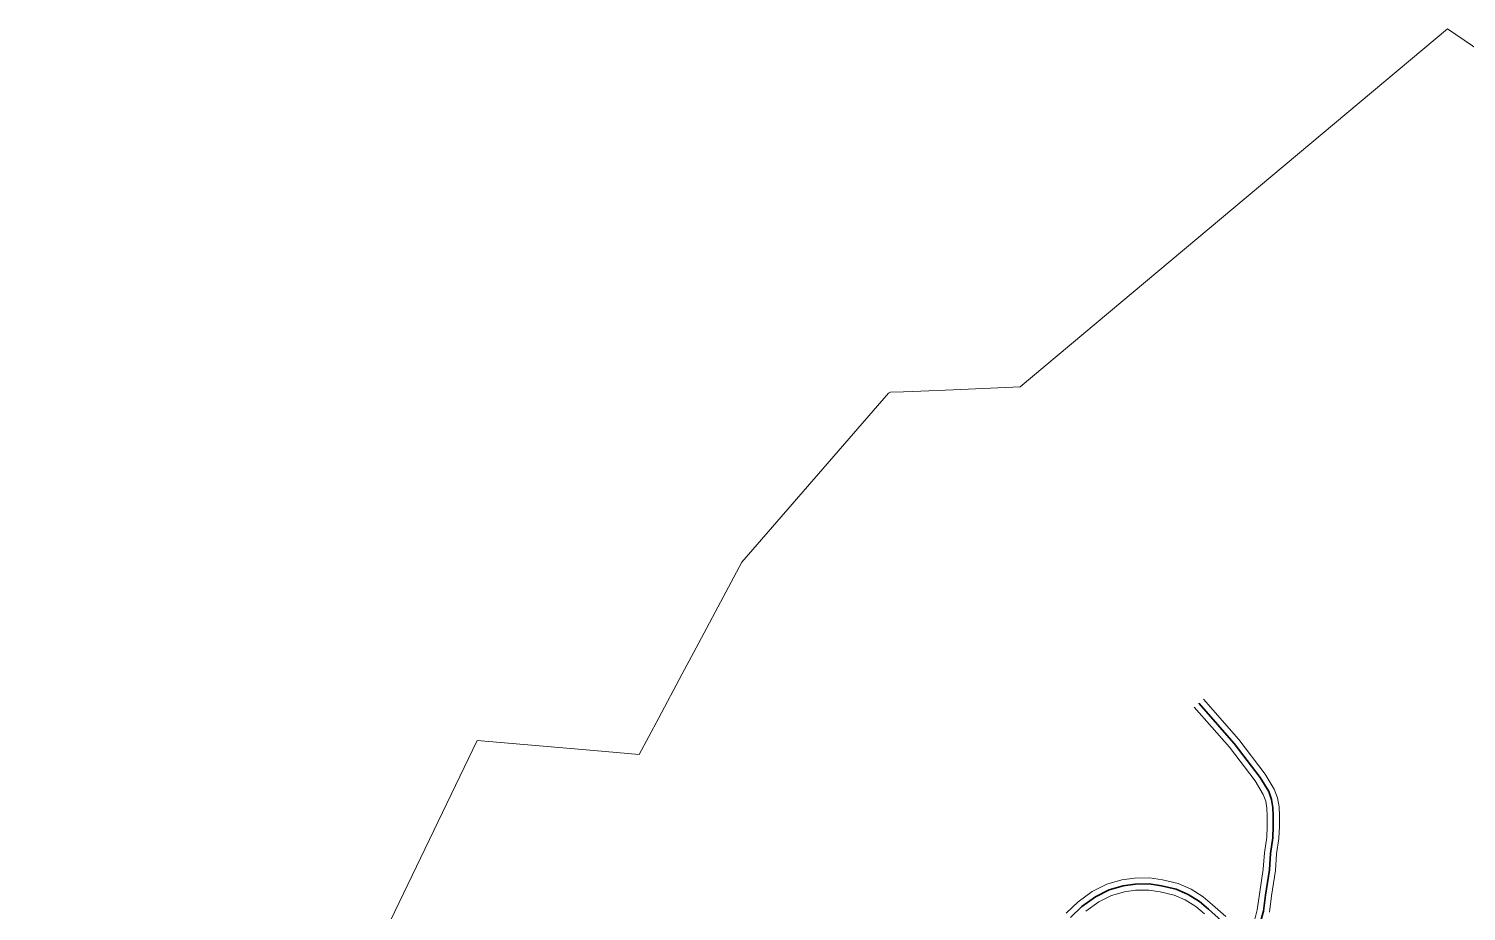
# Model space of a CAD drawing. Header units: metres. Extents: x -1904 to 9487, y -5916 to 3781.
# Drawn here: x 178 to 1356, y 753 to 1476 of the extents above; entities that cross this region are included whole.
import ezdxf

# ---------------------------------------------------------------- set-up
doc = ezdxf.new("R2010")
doc.units = ezdxf.units.M
for name, color, linetype, lineweight in [('VEGETACAO', 3, 'Continuous', 13), ('VIAS', 4, 'Continuous', 35), ('VIAS_MEIO_FIO', 8, 'Continuous', 13)]:
    doc.layers.add(name, color=color, linetype=linetype, lineweight=lineweight)

msp = doc.modelspace()

# ---------------------------------------------------------------- linework, layer by layer
at = {"layer": 'VEGETACAO'}
msp.add_lwpolyline([(19, 606.7), (238, 691.7), (327.2, 608.8), (467.2, 730.2), (545.4, 892.7), (640.9, 884.4), (678.2, 881.2), (693.9, 910.7), (713.5, 947.4), (724.8, 968.5), (751.4, 1018.4), (762.3, 1038.7), (882.3, 1177.5), (884.1, 1178.1), (894.8, 1178.5), (908.8, 1179.1), (935.3, 1180.2), (990.2, 1182.6), (1340.4, 1476.1), (2211.3, 883.3)], dxfattribs=at)
at = {"layer": 'VIAS'}
for points in [[(1136.6, 923.3), (1165.6, 890.3), (1187, 862.3), (1193.9, 850.7), (1196.3, 844.3), (1197.4, 837.7), (1197.7, 830.7), (1197.7, 822.4), (1197.3, 812.9), (1195.5, 800.1), (1194.5, 786.5), (1191.3, 765.9), (1189.6, 752.7), (1186.7, 742.2)], [(1155.2, 744.8), (1144.6, 754.3), (1137.2, 760.6), (1128, 766.4), (1118.2, 770.7), (1106, 773.6), (1096.1, 775), (1084.4, 774.9), (1074.7, 773.6), (1063.2, 770.2), (1052, 764.6), (1040.9, 756.5), (1031.5, 747.4)]]:
    msp.add_lwpolyline(points, dxfattribs=at)
at = {"layer": 'VIAS_MEIO_FIO'}
for points in [[(1132.9, 920), (1161.8, 887.1), (1182.8, 859.5), (1189.4, 848.5), (1191.5, 843), (1192.4, 837.2), (1192.7, 830.6), (1192.7, 822.5), (1192.4, 813.3), (1190.5, 800.6), (1189.5, 787.1), (1186.4, 766.6), (1184.6, 753.7), (1182, 743.9)], [(1140.4, 926.6), (1169.5, 893.5), (1191.1, 865.1), (1198.4, 852.8), (1201.2, 845.6), (1202.4, 838.2), (1202.7, 830.8), (1202.7, 822.4), (1202.3, 812.4), (1200.4, 799.6), (1199.5, 786), (1196.3, 765.2), (1194.5, 751.8)], [(1158.7, 748.3), (1147.9, 758), (1140.1, 764.6), (1130.3, 770.8), (1119.8, 775.4), (1107, 778.5), (1096.4, 780), (1084.1, 779.9), (1073.7, 778.5), (1061.3, 774.9), (1049.4, 768.9), (1037.7, 760.3), (1027.9, 751)], [(1141.4, 750.5), (1134.2, 756.5), (1125.6, 762), (1116.6, 765.9), (1105.1, 768.7), (1095.7, 769.9), (1084.8, 769.9), (1075.8, 768.7), (1065, 765.5), (1054.7, 760.3), (1044.1, 752.6)]]:
    msp.add_lwpolyline(points, dxfattribs=at)

doc.saveas('drawing.dxf')
